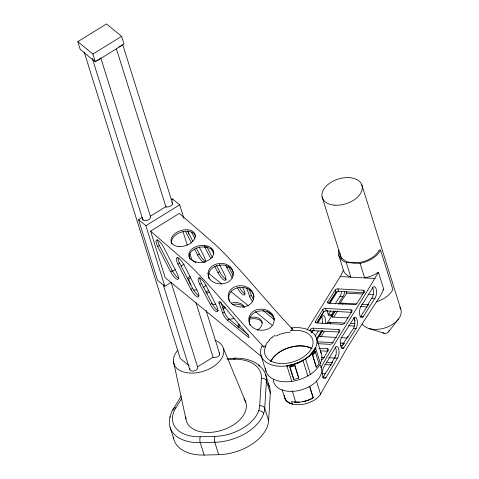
<?xml version="1.0" encoding="UTF-8"?>
<svg xmlns="http://www.w3.org/2000/svg" width="479" height="479" viewBox="0 0 479 479"><rect width="100%" height="100%" fill="white"/><g stroke="black" fill="none" stroke-linecap="round" stroke-linejoin="round"><path stroke-width="0.72" d="M181.781 398.39L175.847 407.88A37.416 23.291 -17.4 0 0 200.234 436.764L214.778 436.399A37.416 23.291 -17.4 0 0 259.714 405.797L261.408 378.356A37.416 23.291 -17.4 0 0 234.387 359.214L234.075 359.22A37.416 23.291 -17.4 0 0 228.669 359.711M173.398 436.992A41.577 25.878 -17.4 0 0 204.144 455.05L218.687 454.691A41.577 25.878 -17.4 0 0 268.617 420.682L270.312 393.247A41.577 25.878 -17.4 0 0 268.096 383.811M274.228 318.834C270.324 305.836 245.984 309.482 249.709 324.014M169.704 417.46L171.751 411.551L181.355 395.899M307.051 329.989L340.282 276.581L343.437 270.276L338.803 255.475M320.852 367.68C339.048 335.264 359.825 304.327 378.386 272.18L383.739 289.256L380.583 295.555L361.417 324.978L346.712 348.586L320.535 394.103L316.368 380.805M322.81 377.674A6.185 2.497 -86.9 0 0 323.133 377.159L326.397 371.644A2.12 1.192 -14.2 0 0 327.109 370.98L332.175 362.417A2.12 1.192 -14.2 0 0 332.27 361.717L334.444 358.053A6.239 2.515 -86.9 0 0 335.48 355.867M326.175 377.32L337.479 358.22A6.239 2.515 -86.9 0 0 338.875 349.766A6.239 2.515 -86.9 0 0 335.569 347.275L323.433 367.776A6.185 2.497 -86.9 0 0 322.696 376.476A6.185 2.497 -86.9 0 0 326.175 377.32L323.133 377.159M309.751 330.726L310.596 329.324A2.114 1.168 -13.8 0 1 313.272 328.187L338.599 329.564A2.114 1.168 -13.9 0 1 339.773 330.905L332.42 343.174A2.114 1.18 -14.2 0 1 329.75 344.323L317.834 343.677M311.081 332.306L311.937 330.893M315.817 322.84L315.421 321.595L322.846 309.554A2.12 1.15 -13.4 0 1 325.534 308.44L350.856 309.817L351.64 312.32A2.108 1.144 -13.4 0 1 351.849 312.338M316.745 339.862L322.331 330.839M317.068 322.481L323.936 311.362M317.134 322.577L323.63 312.051A2.12 1.15 -13.4 0 1 326.313 310.937L351.64 312.32M320.098 336.503L319.709 335.252L322.499 330.767M320.954 337.006L324.217 331.779M267.48 342.689L269.432 340.036M327.744 301.89L335.216 289.987A2.12 1.138 -13.2 0 1 337.905 288.885L363.226 290.262A2.12 1.138 -13.2 0 1 364.387 291.573L356.927 303.476A2.12 1.144 -13.3 0 1 354.238 304.584L328.917 303.207A2.12 1.144 -13.3 0 1 327.75 301.89L328.139 303.141M329.103 303.081L336.001 292.1M329.462 302.896L336.001 292.489A2.12 1.138 -13.2 0 1 338.689 291.388L364.01 292.765A2.102 1.132 -13.2 0 1 364.291 292.795M329.618 303.704L337.21 291.765M311.41 332.953L313.003 330.456M317.763 322.96L321.738 316.715A6.185 2.497 -86.9 0 1 324.642 316.673A6.185 2.497 -86.9 0 1 325.289 323.463M328.205 314.883A6.185 2.497 -86.9 0 0 328.366 314.625L330.75 310.865M335.126 303.979L339.904 296.471A6.239 2.515 -86.9 0 0 341.521 291.43M315.164 336.001L318.367 330.965M327.6 310.518A6.185 2.497 -86.9 0 0 328.863 315.547A6.185 2.497 -86.9 0 0 331.402 314.787L333.791 311.033M338.168 304.147L342.94 296.639A6.239 2.515 -86.9 0 0 344.557 291.591M316.206 339.318L321.804 330.498M372.375 287.125A6.239 2.515 -86.9 0 1 373.458 292.705A6.239 2.515 -86.9 0 1 371.812 298.207L368.405 303.566A2.132 1.138 -13 0 1 368.423 304.428L360.921 316.23M341.377 347.209L343.724 343.515A2.138 1.138 -13 0 0 343.832 342.844L347.718 336.731A2.138 1.138 -13 0 0 348.622 336.007L353.508 328.313A6.185 2.497 -86.9 0 0 353.801 318.02M363.316 316.523L374.853 298.369A6.239 2.515 -86.9 0 0 376.368 290.017A6.239 2.515 -86.9 0 0 373.117 287.214L360.735 306.698A6.185 2.497 -86.9 0 0 359.867 315.362A6.185 2.497 -86.9 0 0 363.316 316.523L360.807 316.385A2.144 1.144 -13 0 0 360.891 316.278M343.712 347.976L356.119 328.456A6.185 2.497 -86.9 0 0 357.071 319.828A6.185 2.497 -86.9 0 0 353.646 318.445L342.132 336.563A6.281 2.533 -86.9 0 0 340.497 344.868A6.281 2.533 -86.9 0 0 343.712 347.976L340.982 347.826M327.085 323.307L335.043 310.937M333.845 316.882L337.623 311.063M334.947 311.464L332.121 315.835L332.51 317.092M339.689 303.806L346.67 293.16L346.227 291.747M388.942 331.288L398.42 319.146M253.654 295.292C249.427 281.933 224.064 286.454 229.549 301.542M311.524 353.813L310.931 354.394M310.949 354.406L308.5 356.615M310.667 354.658L308.991 356.202M272.198 337.324L275.09 335.234M77.778 41.667L106.488 23.95L121.612 36.338L124.043 44.098L95.333 61.815L80.209 49.427L77.778 41.667L92.902 54.049L95.333 61.815M92.902 54.049L121.612 36.338M171.105 282.394L164.848 286.256L157.489 280.227L138.515 219.687L142.281 217.364M171.117 199.641L172.356 198.875L179.673 204.862L183.912 218.394M138.515 219.687L145.873 225.711L179.673 204.862M261.851 356.855L165.195 277.706L150.598 231.135L179.326 213.412L215.478 244.781A159.717 47.289 58.3 0 1 224.471 253.559C248.11 277.964 269.192 304.698 292.639 329.277L290.364 330.684A24.986 15.556 -17.4 0 1 312.781 345.018A24.986 15.556 -17.4 0 1 282.748 363.549A24.986 15.556 -17.4 0 1 265.929 345.754L263.911 347L262.193 345.599A29.051 18.082 -17.4 0 0 281.658 366.249A29.051 18.082 -17.4 0 0 316.637 344.892A29.051 18.082 -17.4 0 0 291.046 327.977L292.639 329.277M157.669 246.535A8.239 2.437 58.3 0 1 157.136 239.985A8.239 2.437 58.3 0 1 163.896 247.649L176.847 272.856A8.239 2.437 58.3 0 1 177.38 279.401A8.239 2.437 58.3 0 1 170.62 271.737L157.669 246.535L159.357 245.493A8.239 2.437 58.3 0 1 157.735 239.692M177.972 264.163A8.239 2.437 58.3 0 1 177.44 257.612A8.239 2.437 58.3 0 1 184.199 265.276L197.15 290.484A8.239 2.437 58.3 0 1 197.683 297.028A8.239 2.437 58.3 0 1 190.917 289.364L177.972 264.163L179.661 263.115A8.239 2.437 58.3 0 1 177.996 257.57M210.802 258.756L205.006 247.481L206.7 246.434L212.49 257.714M170.62 271.737L172.308 270.695A8.239 2.437 58.3 0 0 178.954 278.335M194.588 249.086L197.653 255.056L199.342 254.014A8.239 2.437 58.3 0 0 205.742 261.576M172.099 271.593L175.266 269.635M180.972 266.12L184.14 264.163M190.917 289.364L192.612 288.322A8.239 2.437 58.3 0 0 199.013 295.884M214.55 266.049L217.957 272.683L219.645 271.641A8.239 2.437 58.3 0 0 226.292 279.281M199.839 284.406A8.239 2.437 58.3 0 1 199.3 277.862A8.239 2.437 58.3 0 1 206.066 285.52L216.322 305.488A7.921 2.347 58.3 0 1 216.837 311.781A7.921 2.347 58.3 0 1 210.335 304.416L199.839 284.406L201.527 283.364A8.239 2.437 58.3 0 1 199.905 277.569M232.291 278.054L226.872 267.725L228.561 266.683L233.303 275.718M210.335 304.416L212.023 303.375A7.921 2.347 58.3 0 0 218.179 310.637M219.113 303.333A3.551 1.054 58.3 0 1 220.897 302.782L248.08 335.228A1.718 0.509 58.3 0 1 249.068 337.108A1.718 0.509 58.3 0 1 248.493 337.396L227.393 320.122A6.437 1.904 58.3 0 1 222.621 312.991L219.113 303.333L220.801 302.291A3.551 1.054 58.3 0 1 220.729 302.087M222.621 312.991L224.31 311.949L220.801 302.291M252.547 301.429A6.437 1.904 58.3 0 1 249.655 296.309L251.349 295.268L249.092 289.059M227.393 320.122L229.082 319.074L248.475 334.953M189.935 368.249A4.143 2.581 -17.4 0 0 193.803 371.009A4.143 2.581 -17.4 0 0 197.57 366.788L213.065 357.226A4.072 2.533 -17.4 0 0 218.196 356.394A4.072 2.533 -17.4 0 0 219.184 352.897M298.752 378.111L294.86 365.699L298.752 378.111A29.051 18.082 -17.4 0 1 293.753 379.398L289.867 367.01L293.771 379.41M316.344 367.255L312.524 354.801L316.344 367.255A29.051 18.082 -17.4 0 0 318.99 363.669L315.11 351.287M265.42 368.171A29.051 18.082 -17.4 0 0 307.841 375.925L310.434 374.344A29.051 18.082 -17.4 0 0 320.415 351.556M307.943 400.282L305.309 401.121A19.166 11.167 -15.4 0 1 291.531 401.552L292.316 404.007A19.166 11.933 -17.4 0 1 284.358 395.953M295.471 363.777L293.076 364.561M295.268 363.872L293.986 364.291M293.184 364.507L291.13 365.082M292.914 364.585L291.43 364.986M305.177 401.121L302.471 401.725M226.992 359.064L228.297 358.831M228.447 358.807L235.009 358.178M299.417 402.126L294.124 402.031M235.375 358.172C244.009 358.112 253.151 360.07 259.834 365.86M295.759 402.174L292.19 390.792M376.308 301.812A22.309 13.885 -17.4 0 0 392.894 289.555L380.536 250.128L379.2 250.056A20.848 12.975 -17.4 0 1 356.807 262.803A20.848 12.975 -17.4 0 1 339.886 252.99M338.875 250.182A22.309 13.885 -17.4 0 0 346.275 262.564L360.1 263.312A22.309 13.885 -17.4 0 0 380.536 250.128M340.282 276.581L375.237 278.479M346.67 293.16L362.956 294.046M368.141 294.328L373.321 294.609M339.904 296.471L342.94 296.639M371.812 298.207L374.853 298.369M339.922 303.925A2.12 1.108 -12.6 0 1 342.371 303.135L356.52 303.908M361.735 304.189L367.692 304.518A2.102 1.096 -12.6 0 1 368.585 304.746M360.286 306.578L366.986 306.943M328.366 314.625L331.402 314.787M348.173 317.942L333.276 317.128A2.12 1.12 -12.7 0 1 332.121 315.835M327.181 323.361A2.12 1.126 -13 0 1 329.863 322.265L344.76 323.08M350.718 323.403L355.19 323.642M341.922 324.301L316.601 322.93A2.114 1.162 -13.6 0 1 315.427 321.595M348.526 325.744L354.484 326.067M353.508 328.313L356.119 328.456M310.596 329.324L311.38 331.821A2.114 1.168 -13.8 0 1 314.056 330.684L339.383 332.061L338.599 329.564M336.521 337.432L320.876 336.581A2.12 1.15 -13.3 0 1 319.709 335.252M340.988 337.671L346.203 337.958A2.108 1.15 -13.5 0 0 347.562 337.761M333.186 342.671L317.547 341.82A2.114 1.162 -13.7 0 0 317.349 341.814M340.635 343.072L342.874 343.198A2.108 1.162 -13.8 0 1 344.03 343.659M340.677 345.533L342.91 345.652M318.942 348.293L327.133 348.742A2.114 1.186 -14.3 0 1 328.313 350.107L323.265 358.711A2.114 1.192 -14.4 0 1 321.193 359.849M320.469 350.832L327.917 351.233L327.133 348.742M321.379 357.328L324.361 357.49M328.828 357.735L334.043 358.017A2.114 1.192 -14.4 0 0 335.055 357.915M334.444 358.053L337.479 358.22M326.229 362.208L331.444 362.489A2.114 1.203 -14.7 0 1 332.492 362.843M324.774 364.573L331.48 364.938M321.984 373.638L324.966 373.8A2.114 1.215 -15 0 0 325.463 373.788M369.183 328.576L384.122 333.246M267.527 311.733L273.796 316.87M262.983 310.44L274.389 319.78M320.379 363.537L315.535 348.077M195.791 262.785L191.744 259.474L189.959 253.774M208.515 273.204L221.819 284.101M231.07 291.675L248.421 305.883M255.361 311.566L272.132 325.301M291.783 381.368L286.939 365.902M189.127 365.74L180.182 358.418L84.226 52.223M150.598 231.135L186.756 262.504A159.717 47.289 58.3 0 1 195.743 271.282C219.382 295.687 240.464 322.421 263.911 347M271.779 314.559L273.689 316.835M201.527 283.364L212.023 303.375M242.673 287.472L243.356 288.807A7.921 2.347 58.3 0 1 243.871 295.1A7.921 2.347 58.3 0 1 237.368 287.735M211.239 248.595L213.963 253.9M219.412 264.516L224.184 273.802A8.239 2.437 58.3 0 1 224.717 280.347A8.239 2.437 58.3 0 1 217.957 272.683M216.58 265.671L219.645 271.641M191.618 232.291L195.025 238.925M199.114 246.889L203.88 256.175A8.239 2.437 58.3 0 1 205.437 262.187M187.421 230.8L192.869 241.41M196.276 248.044L199.342 254.014M185.385 231.177L191.522 243.116M179.661 263.115L192.612 288.322M159.357 245.493L172.308 270.695M209.341 279.047L209.042 278.347M250.086 325.001L249.793 324.265M245.793 402.216L223.453 348.437M246.649 288.029L249.655 296.309M208.958 278.113C205.407 264.031 230.333 259.708 233.518 273.174M170.189 427.627L173.745 438.878M361.813 184.822L400.803 309.218M360.1 263.312L364.669 277.904A22.309 13.885 -17.4 0 0 378.386 272.18M363.226 290.262L364.01 292.765M367.692 304.518L368.088 305.77M346.275 262.564L350.844 277.155A22.309 13.885 -17.4 0 1 343.437 270.276M354.029 317.523L355.137 321.068M337.899 288.885L338.683 291.388M342.365 303.141L342.76 304.393M335.216 289.987L336.001 292.489M347.718 336.731L347.982 337.581M343.832 342.844L344.144 343.85M342.874 343.198L343.263 344.443M325.528 308.44L326.313 310.943M329.863 322.271L330.45 324.145M322.846 309.554L323.63 312.051M332.27 361.717L332.576 362.681M313.272 328.187L314.056 330.684M316.625 338.635L321.241 353.364M310.434 374.344L305.566 358.825L302.991 360.412L307.853 375.937M309.703 386.433L313.236 397.696A19.166 11.185 -15.3 0 1 305.183 401.127M309.65 386.523L313.182 397.792A19.166 11.167 -15.4 0 1 307.943 400.276M282.053 389.457L284.46 397.115M261.031 355.496L266.043 371.464M265.606 374.464L269.497 386.882M270.312 393.247L266.42 380.823A41.577 25.878 -17.4 0 0 258.552 365.381M268.617 420.682L264.725 408.264L266.42 380.823A4.155 3.167 3.5 0 0 261.408 378.356M187.93 231.213L188.822 234.063M183.038 231.686L187.277 245.224M172.356 198.875L172.805 200.3M122.84 44.978L172.763 204.078M116.439 48.894L166.093 207.347M188.463 278.718L190.253 284.43M195.845 302.273L213.065 357.226M100.722 57.743L150.604 216.903M171.177 282.568L197.57 366.788M218.687 454.691L214.796 442.273A4.155 1.359 88.6 0 1 214.778 436.399M145.873 225.711L164.848 286.256M92.513 59.127L142.999 220.196M163.285 284.939L189.816 369.602M204.144 455.05L200.252 442.632A4.155 1.359 88.6 0 1 200.234 436.764M322.056 196.809L341.419 258.684M206.06 310.47L219.687 354.023M253.816 295.8L254.115 297.219M173.38 361.088L185.882 418.891M383.739 289.256A22.309 13.885 -17.4 0 1 382.757 289.933M350.856 309.817A2.12 1.15 -13.4 0 1 352.023 311.14L344.605 323.181A2.114 1.162 -13.7 0 1 341.922 324.307M292.316 404.007A19.16 11.927 -17.4 0 1 284.275 395.163M320.595 394.103A19.184 11.197 -15.1 0 1 299.195 404.695A19.184 11.197 -15.1 0 1 284.49 395.522M335.438 355.825A2.221 2.042 -19.6 0 0 336.024 354.765A6.239 2.515 -86.9 0 0 335.114 346.946M360.711 316.35A2.114 1.263 -3.1 0 1 360.082 316.745M321.463 316.26A6.185 2.497 -86.9 0 1 322.169 323.726M259.714 405.797A4.155 3.167 3.5 0 1 264.725 408.264A41.577 25.878 -17.4 0 1 214.796 442.273L200.252 442.632A41.577 25.878 -17.4 0 1 170.302 416.628M234.387 359.214A4.161 1.389 89 0 1 235.872 358.537M234.075 359.22A4.161 1.329 88.1 0 1 235.494 358.543M258.714 410.653A4.155 2.958 19.1 0 1 263.618 413.664M173.093 410.305A4.155 2.635 32 0 1 175.847 407.88M243.949 398.756A31.147 19.388 -17.4 0 1 221.825 430.274A31.147 19.388 -17.4 0 1 185.834 416.862M320.098 365.01A24.842 15.466 -17.4 0 1 302.063 389.672A24.842 15.466 -17.4 0 1 273.395 379.494M270.946 361.238A24.842 15.466 -17.4 0 1 311.757 348.58M308.428 356.586A29.057 17.968 -17.6 0 1 304.889 359.154M308.985 356.34A29.087 18.106 -17.4 0 1 305.638 358.873M303.758 360.166A29.021 18.076 -17.4 0 1 295.537 363.956M302.776 360.214A29.051 17.597 -17.7 0 1 295.166 363.597M315.954 348.095A29.027 17.621 -18.4 0 1 312.039 353.951M315.026 348.071A28.997 16.873 -21.1 0 1 310.685 353.879M291.1 364.806A29.027 16.448 -17.3 0 1 286.993 365.633M291.466 365.291A29.015 17.04 -17.6 0 1 286.897 366.207M265.623 345.718A25.106 18.783 -13.5 0 1 267.108 342.587M275.958 336.108A24.669 17.058 -9.4 0 1 290.262 332.21M269.312 339.976A24.417 18.962 -9.3 0 1 272.072 337.234M229.082 319.074A6.437 1.904 58.3 0 1 224.31 311.949M190.079 259.349A12.508 8.442 -8.5 0 1 198.198 247.589A12.508 8.442 -8.5 0 1 213.868 252.619M171.943 244.074A12.484 7.915 -17.8 0 1 181.307 232.117A12.484 7.915 -17.8 0 1 195.666 236.62M249.912 317.427A12.472 7.766 -17.4 0 1 261.492 320.679A12.472 7.766 -17.4 0 1 257.385 330.378M237.925 327.139A12.472 7.766 -17.4 0 1 238.949 324.193M238.638 327.516A12.472 7.766 -17.4 0 1 239.817 325.163M249.535 319.17A12.472 7.766 -17.4 0 1 262.336 322.99M234.123 318.421A12.472 7.766 -17.4 0 1 228.98 319.164M222.513 307.949A12.472 7.766 -17.4 0 1 224.262 306.368M231.309 303.087A12.472 7.766 -17.4 0 1 244.272 307.44M222.998 309.506A12.472 7.766 -17.4 0 1 225.417 307.434M232.656 304.458A12.472 7.766 -17.4 0 1 244.092 307.464M215.526 304.123A12.472 7.766 -17.4 0 1 212.933 304.554M205.892 292.352A12.472 7.766 -17.4 0 1 208.634 290.466M207.006 293.393A12.472 7.766 -17.4 0 1 209.119 292.016M206.048 285.28A12.472 7.766 -17.4 0 1 203.461 287.262M196.923 289.783A12.472 7.766 -17.4 0 1 193.504 290.112M187.57 278.353A12.472 7.766 -17.4 0 1 190.157 276.371M188.055 279.904A12.472 7.766 -17.4 0 1 190.642 277.922M253.69 299.65A6.437 1.904 58.3 0 1 251.349 295.268M244.961 293.843A7.921 2.347 58.3 0 1 239.32 287.19M226.872 267.725A8.239 2.437 58.3 0 1 225.956 265.701M205.006 247.481A8.239 2.437 58.3 0 1 204.288 245.949M204.527 262.737A8.239 2.437 58.3 0 1 197.653 255.056M312.829 354.873A29.039 17.543 -18.7 0 0 315.404 351.323A29.009 17.525 -18.7 0 1 312.769 354.915M294.705 365.453A29.045 16.819 -17.5 0 1 289.885 366.722A29.015 16.795 -17.5 0 0 294.771 365.411M270.821 361.232A24.986 15.556 -17.4 0 1 311.859 348.502M214.933 340.18A25.95 16.154 -17.4 0 1 218.322 362.567A25.95 16.154 -17.4 0 1 183.505 371.961A25.95 16.154 -17.4 0 1 177.907 350.173M122.037 44.757A4.072 2.533 -17.4 0 1 118.66 46.894M100.093 58.378A4.143 2.581 -17.4 0 1 96.65 60.504M94.962 60.629A4.143 2.581 -17.4 0 1 92.441 58.558M171.727 202.078A4.089 2.545 -17.4 0 1 171.219 205.683A4.089 2.545 -17.4 0 1 165.86 206.665L150.406 216.197A4.167 2.599 -17.4 0 1 146.825 220.406A4.167 2.599 -17.4 0 1 142.616 217.951M389.128 330.642A3.347 2.084 -17.4 0 1 386.529 333.103A3.347 2.084 -17.4 0 1 382.961 332.606M399.767 307.171A20.789 12.939 -17.4 0 1 388.553 326.558A20.789 12.939 -17.4 0 1 362.268 324.032M253.672 296.746C253.134 312.08 225.884 309.428 228.399 294.238C231.345 281.544 253.391 283.55 253.672 296.746M274.156 319.996C273.479 334.989 246.475 332.935 248.936 317.715C251.786 305.093 273.701 306.913 274.156 319.996M207.994 273.569C208.467 287.43 233.045 287.25 233.225 273.311C232.315 259.714 209.036 260.48 207.994 273.569M179.008 246.559A12.484 7.915 -17.8 0 0 195.055 234.494A12.484 7.915 -17.8 0 0 175.296 233.363A12.484 7.915 -17.8 0 0 179.008 246.559M196.139 262.043A12.508 8.436 -8.6 0 0 213.61 252.02A12.508 8.436 -8.6 0 0 193.983 247.589A12.508 8.436 -8.6 0 0 196.139 262.043M334.749 205.168A20.789 12.939 -17.4 0 0 362.076 185.708A20.789 12.939 -17.4 0 0 329.468 183.355A20.789 12.939 -17.4 0 0 334.749 205.168"/></g></svg>
